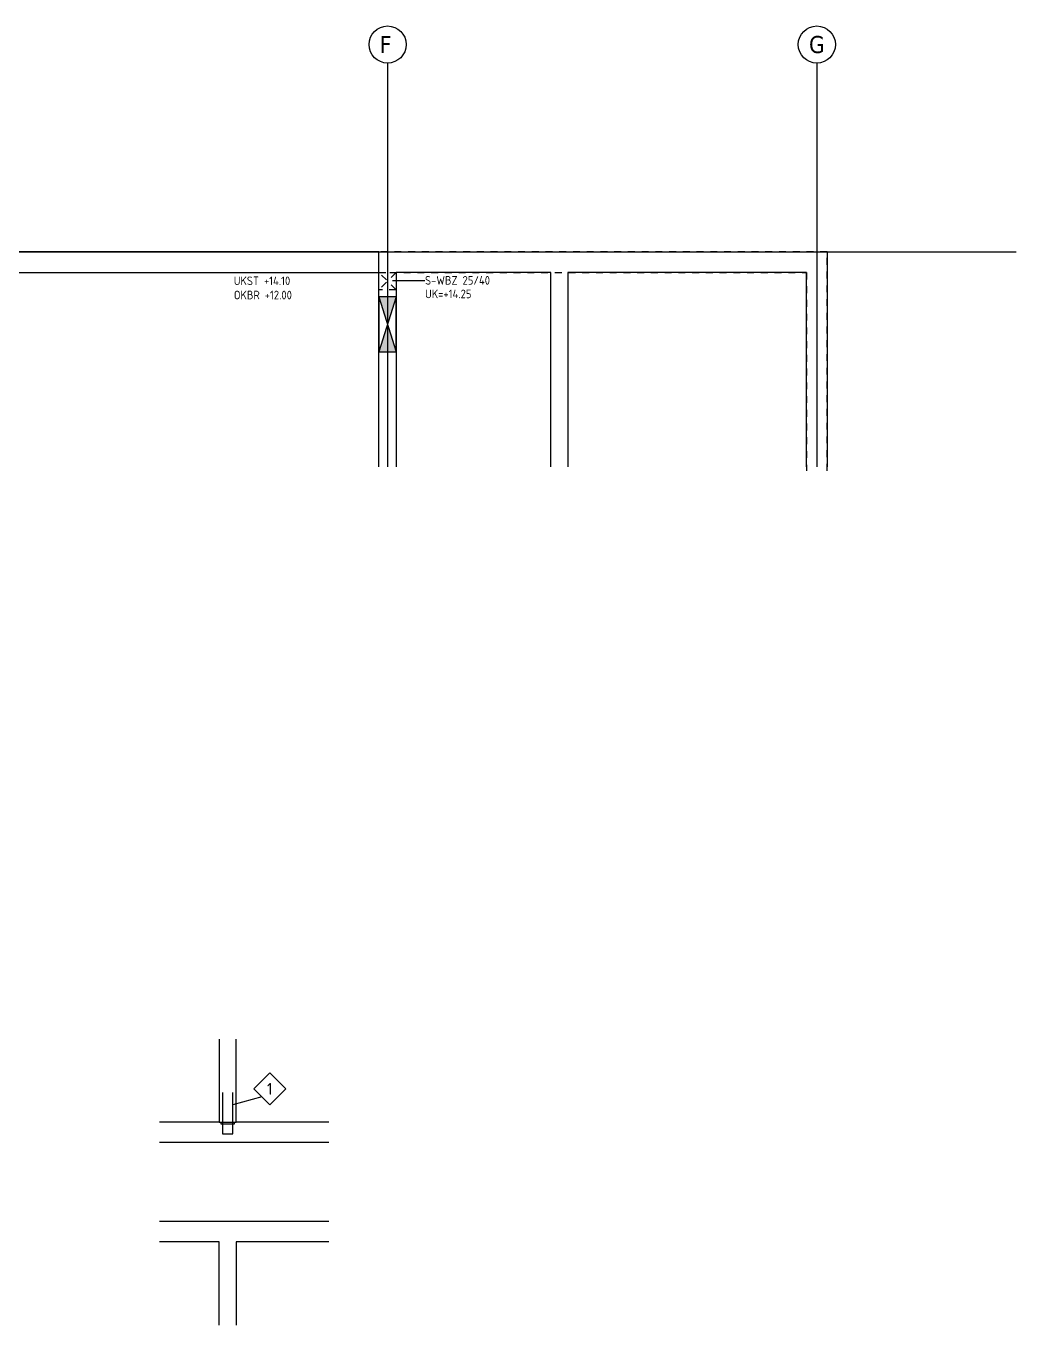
# Model space of a CAD drawing. Extents: x 28 to 142, y -30 to 32.
# Drawn here: x 70.63 to 85.05, y 12.9 to 31.82 of the extents above; entities that cross this region are included whole.
import ezdxf
from ezdxf.enums import TextEntityAlignment as Align

# ---------------------------------------------------------------- set-up
doc = ezdxf.new("R2010")
doc.units = 0
doc.header["$LTSCALE"] = 0.5
for name, pattern in [('AUSGEZOGEN', [1000.01, 1000, 0.01]), ('DOT', [0.175, 0.05, -0.125]), ('HIDDEN2', [0.187, 0.125, -0.062])]:
    doc.linetypes.add(name, pattern=pattern)
for name, color, linetype in [('ACHSEN', 7, 'Continuous'), ('AFU', 7, 'Continuous'), ('BETON', 7, 'Continuous'), ('Brüstung DG', 7, 'Continuous'), ('HBT', 7, 'Continuous'), ('HILFE', 7, 'Continuous'), ('OBJEKT', 7, 'Continuous'), ('SFP_Achsen', 7, 'Continuous'), ('TEXT', 7, 'Continuous'), ('WD', 7, 'Continuous')]:
    doc.layers.add(name, color=color, linetype=linetype)
doc.styles.add('helv', font='tahoma.ttf')
doc.styles.add('txt', font='isocp.shx')
doc.linetypes.add('AFU_50K', pattern='A,0.15,["/",Standard,S=0.2,R=0,X=-0.01,Y=-0.1],0.07,["/",Standard,S=0.2,R=0,X=-0.01,Y=-0.1],0.15', length=0.37)

msp = doc.modelspace()

# ---------------------------------------------------------------- hatches: boundary and pattern name
at = {"layer": 'WD', "linetype": 'AUSGEZOGEN', "transparency": 33554687}
h = msp.add_hatch(color=253, dxfattribs=at)
h.paths.add_polyline_path([(76.0234, 27.8772), (75.7734, 27.8772), (75.8984, 27.4772)])
h.paths.add_polyline_path([(75.8984, 27.4772), (75.7734, 27.0772), (76.0234, 27.0772)])

# ---------------------------------------------------------------- linework, layer by layer
at = {"layer": 'ACHSEN', "color": 140, "linetype": 'AUSGEZOGEN'}
for p, q in [((75.8984, 31.2822), (75.8984, 25.4046)), ((82.1484, 31.2822), (82.1484, 25.4046)), ((41.5984, 28.5322), (85.0484, 28.5322))]:
    msp.add_line(p, q, dxfattribs=at)
at = {"layer": 'AFU', "color": 8, "linetype": 'AFU_50K'}
msp.add_line((73.4447, 15.8589), (73.6947, 15.8589), dxfattribs=at)
at = {"layer": 'BETON', "color": 6, "linetype": 'AUSGEZOGEN', "lineweight": -2}
for p, q in [((75.7734, 25.4046), (75.7734, 28.5322)), ((75.7734, 28.5322), (82.2984, 28.5322)), ((82.2984, 28.5322), (82.2984, 25.4046)), ((78.2734, 28.2322), (76.0234, 28.2322)), ((76.0234, 28.2322), (76.0234, 25.4046)), ((78.2734, 25.4046), (78.2734, 28.2322)), ((81.9984, 28.2322), (78.5234, 28.2322)), ((78.5234, 28.2322), (78.5234, 25.4046)), ((81.9984, 25.4046), (81.9984, 28.2322)), ((73.4447, 17.0686), (73.4447, 15.8589)), ((73.6947, 15.8589), (73.6947, 17.0686)), ((73.4447, 15.8589), (72.5777, 15.8589)), ((75.0451, 15.8589), (73.6947, 15.8589)), ((75.0451, 15.5589), (72.5777, 15.5589)), ((75.0451, 14.4126), (72.5777, 14.4126)), ((73.4447, 14.1126), (72.5777, 14.1126)), ((73.4447, 12.9029), (73.4447, 14.1126)), ((75.0451, 14.1126), (73.6947, 14.1126)), ((73.6947, 14.1126), (73.6947, 12.9029))]:
    msp.add_line(p, q, dxfattribs=at)
at = {"layer": 'Brüstung DG', "color": 102, "linetype": 'DOT'}
for p, q in [((82.2984, 28.5322), (43.3734, 28.5322)), ((82.2984, 25.3453), (82.2984, 28.5322)), ((43.5334, 28.2322), (81.9984, 28.2322)), ((81.9984, 28.2322), (81.9984, 25.3453))]:
    msp.add_line(p, q, dxfattribs=at)
at = {"layer": 'HBT', "color": 1, "linetype": 'Continuous'}
msp.add_lwpolyline([(73.949, 16.3426), (74.1824, 16.576), (74.4157, 16.3426), (74.1824, 16.1093)], close=True, dxfattribs=at)
at = {"layer": 'HBT', "color": 1, "linetype": 'AUSGEZOGEN'}
msp.add_lwpolyline([(73.4927, 16.2889), (73.4927, 15.8589), (73.4927, 15.6889), (73.6467, 15.6889), (73.6467, 15.8589), (73.6467, 16.2889)], dxfattribs=at)
at = {"layer": 'HBT', "color": 102, "linetype": 'AUSGEZOGEN'}
msp.add_lwpolyline([(73.4767, 15.8589), (73.6627, 15.8589), (73.6627, 15.8289), (73.4767, 15.8289)], close=True, dxfattribs=at)
at = {"layer": 'HILFE', "color": 102, "linetype": 'AUSGEZOGEN'}
for p, q in [((75.9711, 28.1144), (76.4427, 28.1144)), ((74.0657, 16.2259), (73.6467, 16.1088))]:
    msp.add_line(p, q, dxfattribs=at)
at = {"layer": 'OBJEKT', "color": 7, "linetype": 'AUSGEZOGEN'}
for p, q in [((75.7734, 28.5322), (68.5484, 28.5322)), ((68.5484, 28.2322), (75.7734, 28.2322))]:
    msp.add_line(p, q, dxfattribs=at)
at = {"layer": 'SFP_Achsen', "color": 7, "linetype": 'AUSGEZOGEN'}
for centre in [(75.8984, 31.5527), (82.1484, 31.5527)]:
    msp.add_circle(centre, 0.2705, dxfattribs=at)
at = {"layer": 'WD', "color": 7, "linetype": 'HIDDEN2'}
for p, q in [((76.0234, 28.2322), (75.7734, 27.9822)), ((76.0234, 27.9822), (75.7734, 28.2322))]:
    msp.add_line(p, q, dxfattribs=at)
at = {"layer": 'WD', "color": 7, "linetype": 'AUSGEZOGEN'}
for p, q in [((75.7734, 27.8772), (76.0234, 27.0772)), ((76.0234, 27.8772), (75.7734, 27.0772))]:
    msp.add_line(p, q, dxfattribs=at)
at = {"layer": 'WD', "color": 7, "linetype": 'HIDDEN2'}
msp.add_lwpolyline([(76.0234, 28.2322), (76.0234, 27.9822), (75.7734, 27.9822), (75.7734, 28.2322)], close=True, dxfattribs=at)
at = {"layer": 'WD', "color": 7, "linetype": 'AUSGEZOGEN'}
msp.add_lwpolyline([(76.0234, 27.8772), (75.7734, 27.8772), (75.7734, 27.0772), (76.0234, 27.0772)], close=True, dxfattribs=at)

# ---------------------------------------------------------------- texts
at = {"layer": 'HBT', "color": 1, "linetype": 'Continuous', "style": 'txt'}
msp.add_attdef('1', text='?', height=0.175, dxfattribs=at).set_placement((74.1824, 16.2546), align=Align.CENTER)
at = {"layer": 'SFP_Achsen', "color": 6, "linetype": 'AUSGEZOGEN', "style": 'helv'}
for s, p in [('F', (75.7843, 31.4283)), ('G', (82.0343, 31.4283))]:
    msp.add_text(s, height=0.25, dxfattribs=at).set_placement(p)
at = {"layer": 'TEXT', "color": 7, "linetype": 'AUSGEZOGEN', "style": 'txt'}
for s, p in [('UKST +14.10', (73.6598, 28.0493)), ('S-WBZ 25/40', (76.4431, 28.0557)), ('OKBR +12.00', (73.6602, 27.8422)), ('UK=+14.25', (76.4453, 27.8581))]:
    msp.add_text(s, height=0.125, dxfattribs=at).set_placement(p)

doc.saveas('drawing.dxf')
